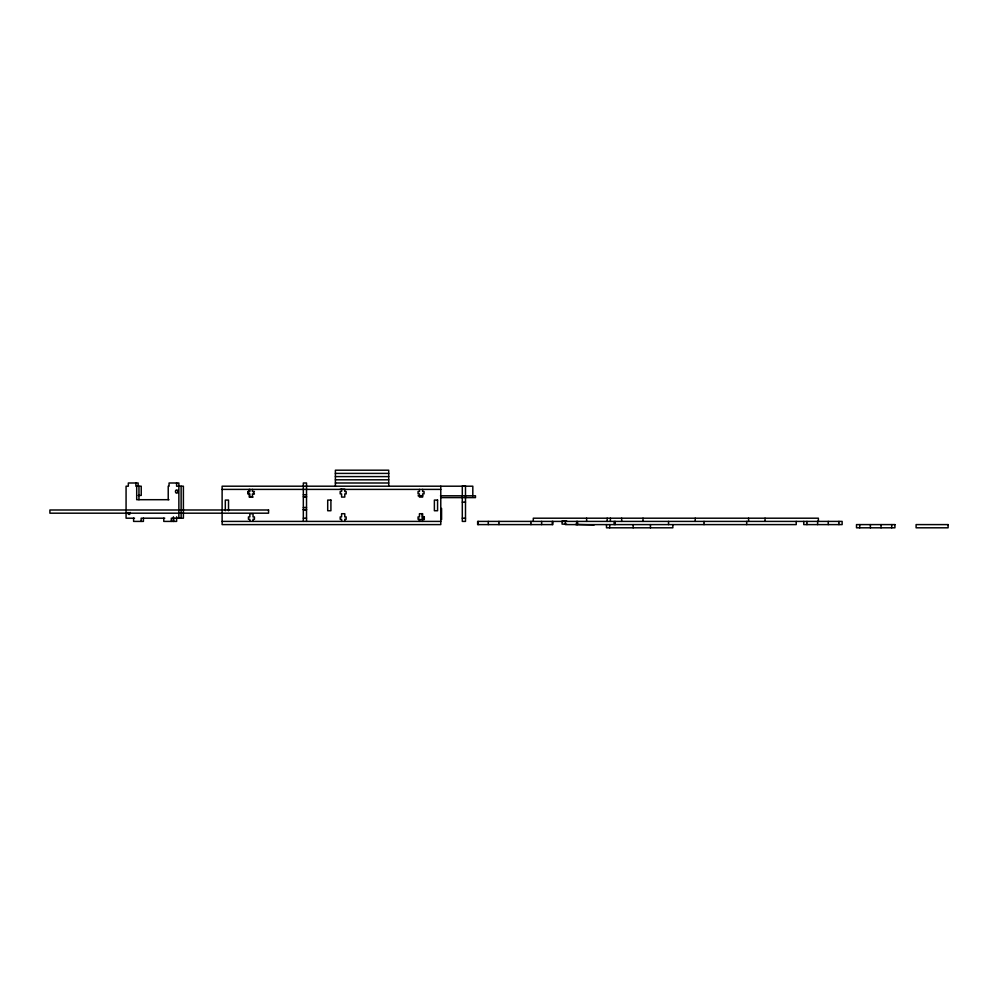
<?xml version="1.0" encoding="UTF-8"?>
<svg xmlns="http://www.w3.org/2000/svg" width="998" height="998" viewBox="0 0 998 998"><rect width="100%" height="100%" fill="white"/><g stroke="black" fill="none" stroke-linecap="round" stroke-linejoin="round"><path stroke-width="1.5" d="M335.39 473.401L388.721 473.401M335.39 476.595L388.721 476.595M335.39 479.801L388.721 479.801M335.39 482.995L388.721 482.995M340.206 489.294L344.846 489.294L344.784 491.527L346.169 491.527L346.169 493.885L344.784 493.885L344.784 497.079L341.578 497.079L341.578 493.885L340.193 493.885L340.193 491.527L341.578 491.527L341.578 489.394M222.117 489.394L440.779 489.394M254.428 491.527L252.419 491.527L252.419 489.394M254.428 493.885L252.419 493.885L252.419 497.079M303.33 494.759L306.523 494.734M138.211 495.432L141.229 495.432L141.229 486.201L135.878 486.201L135.878 482.995M418.075 495.794L422.728 495.794M440.48 495.794L475.472 495.794L475.472 497.615L441.341 497.615M253.043 497.079L249.213 497.079L249.213 493.885M168.986 499.699L136.701 499.699L136.701 486.201M462.299 502.144L465.492 502.144M303.33 507.483L306.523 507.483M303.33 509.666L306.523 509.666M303.33 509.691L306.523 509.691M134.543 518.199L126.072 518.199L126.072 486.201L128.33 486.201L128.33 482.995L138.136 482.995L138.136 486.201M164.757 518.199L141.155 518.199L141.155 521.405M303.33 518.199L306.523 518.199M462.299 518.199L465.492 518.199M418.773 519.584L422.142 519.584L422.117 513.608M222.117 521.405L440.779 521.405M566.714 521.018L562.148 520.894L562.061 524.1L566.627 524.212M575.297 524.437L594.159 524.936M891.713 524.599L891.713 527.805M881.047 524.599L881.047 527.805M870.381 524.599L870.381 527.805M859.715 524.599L859.715 527.805M838.944 521.405L838.944 524.599M828.278 521.405L828.278 524.599M818.385 521.405L818.385 518.199L533.294 518.199L533.294 521.405M817.611 521.405L817.611 524.599M806.945 521.405L806.945 524.599M803.739 521.405L803.739 524.599L842.137 524.599L842.137 521.405L477.63 521.405L477.63 524.599L552.855 524.599L552.855 521.405M796.229 521.405L796.229 524.599L565.379 524.599L565.379 521.405M765.054 518.199L765.054 521.405M748.575 518.199L748.575 521.405M746.679 521.405L746.679 524.599M704.014 521.405L704.014 524.599M695.244 518.199L695.244 521.405M672.839 524.599L672.839 527.805L606.497 527.805L606.497 524.599M668.548 521.405L668.548 524.599M650.447 524.599L650.447 527.805M643.011 518.199L643.011 521.405M633.169 524.599L633.169 527.805M621.679 518.199L621.679 521.405M615.217 521.405L615.217 524.599M614.182 521.405L614.182 524.599M610.389 518.199L610.389 521.405M609.703 524.599L609.703 527.805M607.183 518.199L607.183 521.405M586.624 518.199L586.624 521.405M577.555 521.405L577.555 524.599M576.644 521.405L576.644 524.599M552.293 521.405L552.293 524.599M541.627 521.405L541.627 524.599M530.961 521.405L530.961 524.599M498.963 521.405L498.963 524.599M488.296 521.405L488.296 524.599M478.192 521.405L478.192 524.599M472.815 495.794L472.815 486.201L222.117 486.201L222.117 524.599L440.779 524.599L440.779 486.201M441.578 508.381L441.578 519.584M424.3 516.789L424.3 519.584M422.641 489.394L422.641 491.527L424.038 491.527L424.038 493.885L422.641 493.885L422.641 497.079L419.447 497.079L419.447 493.885L418.062 493.885L418.062 491.527L419.447 491.527L419.447 489.394M422.641 521.405L422.641 519.272L424.038 519.272L424.038 516.914L422.641 516.914L422.641 513.721L419.447 513.721L419.447 516.914L418.062 516.914L418.062 519.272L419.447 519.272L419.447 521.405M388.721 486.201L388.721 470.195L335.39 470.195L335.39 486.201M344.784 521.405L344.784 519.272L346.169 519.272L346.169 516.914L344.784 516.914L344.784 513.721L341.578 513.721L341.578 516.914L340.193 516.914L340.193 519.272L341.578 519.272L341.578 521.405M306.523 521.405L306.523 482.995L303.33 482.995L303.33 521.405M253.804 491.527L253.804 493.885M253.043 521.405L253.043 519.272L254.428 519.272L254.428 516.914L253.043 516.914L253.043 513.721L249.849 513.721L249.849 516.914L248.452 516.914L248.452 519.272L249.849 519.272L249.849 521.405M249.849 489.394L249.849 491.527L247.828 491.527L247.828 493.885L249.849 493.885L249.849 497.079M249.213 489.394L249.213 491.527M248.452 491.527L248.452 493.885M228.517 510.739L228.517 500.073L225.311 500.073L225.311 510.739M181.125 486.201L181.125 518.199M178.867 518.199L178.867 482.995L169.061 482.995L169.061 486.201L168.225 486.201L168.225 499.699M176.609 482.995L176.609 486.201L183.395 486.201L183.395 518.199L171.319 518.199L171.319 521.405M176.634 516.827L176.634 521.405L163.784 521.405L163.784 518.199M173.59 518.199L173.59 521.405M173.427 516.827L173.427 521.405M143.413 518.199L143.413 521.405L133.607 521.405L133.607 518.199M138.959 486.201L138.959 499.699M127.993 512.448A1.597 1.135 -90 0 0 129.079 514.469A1.597 1.135 -90 0 0 130.177 512.448A1.597 1.135 -90 0 0 130.251 513.284M178.068 492.663A1.597 1.135 -90 0 1 178.068 490.405M465.492 486.088L462.299 486.088L462.299 521.405L465.492 521.405L465.492 486.088M306.523 496.755L303.33 496.755L306.523 496.867M330.912 500.073L327.706 500.073L327.706 510.739L330.912 510.739L330.912 500.073M437.573 500.073L434.38 500.073L434.38 510.739L437.573 510.739L437.573 500.073M268.562 509.99L49.9 509.99L49.9 513.184L268.562 513.184L268.562 509.99M894.919 524.599L856.509 524.599L856.509 527.805L894.919 527.805L894.919 524.599M948.1 524.599L916.102 524.599L916.102 527.805L948.1 527.805L948.1 524.599M175.623 490.729A1.597 1.135 90 0 0 176.609 493.137A1.597 1.135 90 0 0 177.582 490.729A1.597 1.135 90 0 0 175.623 490.729"/></g></svg>
